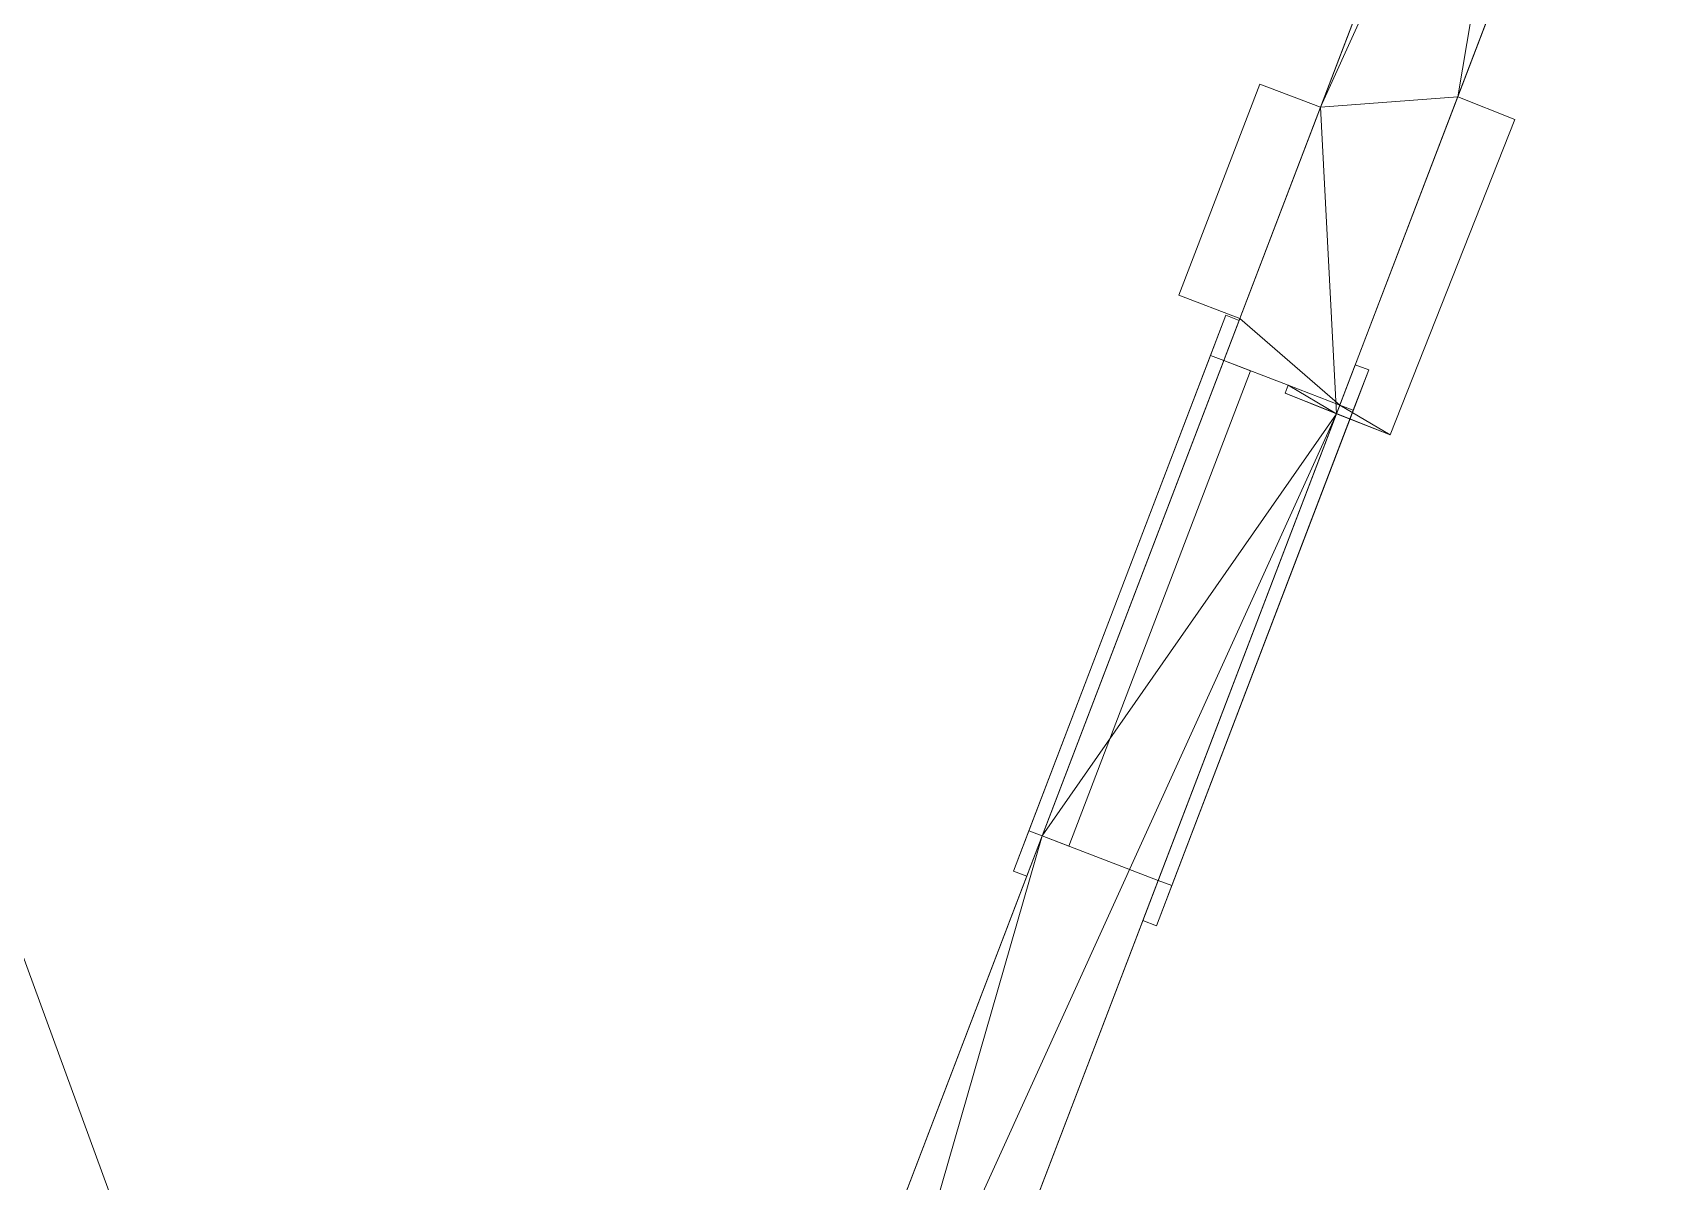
# Model space of a CAD drawing. Header units: metres. Extents: x 27.2 to 60.1, y 41.5 to 64.7.
# Drawn here: x 44.043 to 46.902, y 47.694 to 49.726 of the extents above; entities that cross this region are included whole.
import ezdxf

# ---------------------------------------------------------------- set-up
doc = ezdxf.new("R2010")
doc.units = ezdxf.units.M
for name, color, linetype, lineweight in [('A-CLNG', 13, 'Continuous', 13), ('A-COLS', 52, 'Continuous', 9), ('A-DOOR', 31, 'Continuous', 13), ('A-DOOR-FRAM', 31, 'Continuous', 9), ('A-FLOR', 192, 'Continuous', 13), ('A-ROOF', 132, 'Continuous', 13), ('A-WALL', 113, 'Continuous', 13)]:
    doc.layers.add(name, color=color, linetype=linetype, lineweight=lineweight)

# ---------------------------------------------------------------- blocks, each defined once
blk = doc.blocks.new('Single-Flush - 2100mm_900mm-388576-3D View 1')
at = {"layer": 'A-DOOR-FRAM'}
for p, q in [((-0.5262, 0.11, 2.1762), (-0.5262, 0.11)), ((-0.5262, 0.11, 2.1762), (0.5262, 0.11, 2.1762)), ((0.5262, 0.11), (0.5262, 0.11, 2.1762)), ((-0.5262, -0.11, 2.1762), (0.5262, -0.11, 2.1762)), ((-0.5262, -0.11), (-0.5262, -0.11, 2.1762)), ((0.5262, -0.11, 2.1762), (0.5262, -0.11))]:
    blk.add_line(p, q, dxfattribs=at)
at = {"layer": 'A-DOOR', "lineweight": 9, "transparency": 33554682}
mesh = blk.add_polyface(dxfattribs=at)
corners = [(0.45, 0.11, 2.1), (0.45, 0.11), (-0.45, 0.11), (-0.45, 0.11, 2.1)]
mesh.append_faces([[corners[k] for k in face] for face in [(2, 3, 0, 1)]])
mesh = blk.add_polyface(dxfattribs=at)
corners = [(-0.45, 0.0592, 2.1), (0.45, 0.0592, 2.1), (0.45, 0.11, 2.1), (-0.45, 0.11, 2.1)]
mesh.append_faces([[corners[k] for k in face] for face in [(0, 1, 2, 3)]])
mesh = blk.add_polyface(dxfattribs=at)
corners = [(-0.45, 0.0592), (-0.45, 0.0592, 2.1), (-0.45, 0.11, 2.1), (-0.45, 0.11)]
mesh.append_faces([[corners[k] for k in face] for face in [(0, 1, 2, 3)]])
mesh = blk.add_polyface(dxfattribs=at)
corners = [(0.45, 0.0592), (-0.45, 0.0592), (-0.45, 0.11), (0.45, 0.11)]
mesh.append_faces([[corners[k] for k in face] for face in [(0, 1, 2, 3)]])
mesh = blk.add_polyface(dxfattribs=at)
corners = [(0.45, 0.0592, 2.1), (0.45, 0.0592), (0.45, 0.11), (0.45, 0.11, 2.1)]
mesh.append_faces([[corners[k] for k in face] for face in [(0, 1, 2, 3)]])
mesh = blk.add_polyface(dxfattribs=at)
corners = [(0.45, 0.0592, 2.1), (-0.45, 0.0592, 2.1), (-0.45, 0.0592), (0.45, 0.0592)]
mesh.append_faces([[corners[k] for k in face] for face in [(3, 0, 1, 2)]])
at = {"layer": 'A-DOOR-FRAM', "transparency": 33554682}
mesh = blk.add_polyface(dxfattribs=at)
corners = [(-0.5262, 0.1354, 2.1762), (0.5262, 0.1354, 2.1762), (0.5262, 0.1354), (0.45, 0.1354), (0.45, 0.1354, 2.1), (-0.45, 0.1354, 2.1), (-0.45, 0.1354), (-0.5262, 0.1354)]
mesh.append_faces([[corners[k] for k in face] for face in [(4, 1, 2, 3)]], dxfattribs={"vtx0": -1})
mesh.append_faces([[corners[k] for k in face] for face in [(7, 0, 5, 6)]], dxfattribs={"vtx1": -1})
mesh.append_faces([[corners[k] for k in face] for face in [(4, 5, 0, 1)]], dxfattribs={"vtx1": -1, "vtx3": -1})
mesh = blk.add_polyface(dxfattribs=at)
corners = [(0.5262, 0.1354, 2.1762), (-0.5262, 0.1354, 2.1762), (-0.5262, 0.11, 2.1762), (0.5262, 0.11, 2.1762)]
mesh.append_faces([[corners[k] for k in face] for face in [(0, 1, 2, 3)]])
mesh = blk.add_polyface(dxfattribs=at)
corners = [(-0.5262, 0.1354), (-0.45, 0.1354), (-0.45, 0.11), (-0.5262, 0.11)]
mesh.append_faces([[corners[k] for k in face] for face in [(3, 0, 1, 2)]])
mesh = blk.add_polyface(dxfattribs=at)
corners = [(-0.5262, 0.1354, 2.1762), (-0.5262, 0.1354), (-0.5262, 0.11), (-0.5262, 0.11, 2.1762)]
mesh.append_faces([[corners[k] for k in face] for face in [(3, 0, 1, 2)]])
mesh = blk.add_polyface(dxfattribs=at)
corners = [(-0.45, 0.1354, 2.1), (0.45, 0.1354, 2.1), (0.45, 0.11, 2.1), (-0.45, 0.11, 2.1)]
mesh.append_faces([[corners[k] for k in face] for face in [(0, 1, 2, 3)]])
mesh = blk.add_polyface(dxfattribs=at)
corners = [(-0.45, 0.1354), (-0.45, 0.1354, 2.1), (-0.45, 0.11, 2.1), (-0.45, 0.11)]
mesh.append_faces([[corners[k] for k in face] for face in [(0, 1, 2, 3)]])
mesh = blk.add_polyface(dxfattribs=at)
corners = [(0.45, 0.1354), (0.5262, 0.1354), (0.5262, 0.11), (0.45, 0.11)]
mesh.append_faces([[corners[k] for k in face] for face in [(3, 0, 1, 2)]])
mesh = blk.add_polyface(dxfattribs=at)
corners = [(0.45, 0.1354, 2.1), (0.45, 0.1354), (0.45, 0.11), (0.45, 0.11, 2.1)]
mesh.append_faces([[corners[k] for k in face] for face in [(0, 1, 2, 3)]])
mesh = blk.add_polyface(dxfattribs=at)
corners = [(0.5262, 0.1354), (0.5262, 0.1354, 2.1762), (0.5262, 0.11, 2.1762), (0.5262, 0.11)]
mesh.append_faces([[corners[k] for k in face] for face in [(3, 0, 1, 2)]])
mesh = blk.add_polyface(dxfattribs=at)
corners = [(-0.5262, 0.11, 2.1762), (-0.5262, 0.11), (-0.45, 0.11), (-0.45, 0.11, 2.1), (0.45, 0.11, 2.1), (0.45, 0.11), (0.5262, 0.11), (0.5262, 0.11, 2.1762)]
mesh.append_faces([[corners[k] for k in face] for face in [(3, 0, 1, 2)]], dxfattribs={"vtx0": -1})
mesh.append_faces([[corners[k] for k in face] for face in [(6, 7, 4, 5)]], dxfattribs={"vtx1": -1})
mesh.append_faces([[corners[k] for k in face] for face in [(3, 4, 7, 0)]], dxfattribs={"vtx1": -1, "vtx3": -1})
mesh = blk.add_polyface(dxfattribs=at)
corners = [(0.5262, -0.11, 2.1762), (0.5262, -0.11), (0.45, -0.11), (0.45, -0.11, 2.1), (-0.45, -0.11, 2.1), (-0.45, -0.11), (-0.5262, -0.11), (-0.5262, -0.11, 2.1762)]
mesh.append_faces([[corners[k] for k in face] for face in [(3, 0, 1, 2)]], dxfattribs={"vtx0": -1})
mesh.append_faces([[corners[k] for k in face] for face in [(6, 7, 4, 5)]], dxfattribs={"vtx1": -1})
mesh.append_faces([[corners[k] for k in face] for face in [(3, 4, 7, 0)]], dxfattribs={"vtx1": -1, "vtx3": -1})
mesh = blk.add_polyface(dxfattribs=at)
corners = [(-0.5262, -0.1354, 2.1762), (0.5262, -0.1354, 2.1762), (0.5262, -0.11, 2.1762), (-0.5262, -0.11, 2.1762)]
mesh.append_faces([[corners[k] for k in face] for face in [(0, 1, 2, 3)]])
mesh = blk.add_polyface(dxfattribs=at)
corners = [(-0.5262, -0.1354), (-0.5262, -0.1354, 2.1762), (-0.5262, -0.11, 2.1762), (-0.5262, -0.11)]
mesh.append_faces([[corners[k] for k in face] for face in [(3, 0, 1, 2)]])
mesh = blk.add_polyface(dxfattribs=at)
corners = [(-0.45, -0.1354), (-0.5262, -0.1354), (-0.5262, -0.11), (-0.45, -0.11)]
mesh.append_faces([[corners[k] for k in face] for face in [(3, 0, 1, 2)]])
mesh = blk.add_polyface(dxfattribs=at)
corners = [(-0.45, -0.1354, 2.1), (-0.45, -0.1354), (-0.45, -0.11), (-0.45, -0.11, 2.1)]
mesh.append_faces([[corners[k] for k in face] for face in [(0, 1, 2, 3)]])
mesh = blk.add_polyface(dxfattribs=at)
corners = [(0.45, -0.1354, 2.1), (-0.45, -0.1354, 2.1), (-0.45, -0.11, 2.1), (0.45, -0.11, 2.1)]
mesh.append_faces([[corners[k] for k in face] for face in [(0, 1, 2, 3)]])
mesh = blk.add_polyface(dxfattribs=at)
corners = [(0.45, -0.1354), (0.45, -0.1354, 2.1), (0.45, -0.11, 2.1), (0.45, -0.11)]
mesh.append_faces([[corners[k] for k in face] for face in [(0, 1, 2, 3)]])
mesh = blk.add_polyface(dxfattribs=at)
corners = [(0.5262, -0.1354), (0.45, -0.1354), (0.45, -0.11), (0.5262, -0.11)]
mesh.append_faces([[corners[k] for k in face] for face in [(3, 0, 1, 2)]])
mesh = blk.add_polyface(dxfattribs=at)
corners = [(0.5262, -0.1354, 2.1762), (0.5262, -0.1354), (0.5262, -0.11), (0.5262, -0.11, 2.1762)]
mesh.append_faces([[corners[k] for k in face] for face in [(3, 0, 1, 2)]])
mesh = blk.add_polyface(dxfattribs=at)
corners = [(0.5262, -0.1354, 2.1762), (-0.5262, -0.1354, 2.1762), (-0.5262, -0.1354), (-0.45, -0.1354), (-0.45, -0.1354, 2.1), (0.45, -0.1354, 2.1), (0.45, -0.1354), (0.5262, -0.1354)]
mesh.append_faces([[corners[k] for k in face] for face in [(4, 1, 2, 3)]], dxfattribs={"vtx0": -1})
mesh.append_faces([[corners[k] for k in face] for face in [(7, 0, 5, 6)]], dxfattribs={"vtx1": -1})
mesh.append_faces([[corners[k] for k in face] for face in [(4, 5, 0, 1)]], dxfattribs={"vtx1": -1, "vtx3": -1})

msp = doc.modelspace()

# ---------------------------------------------------------------- block references
at = {"layer": 'A-DOOR', "lineweight": 18, "transparency": 33554682, "rotation": 69.08527981637785}
msp.add_blockref('Single-Flush - 2100mm_900mm-388576-3D View 1', (46.0925, 48.6862, -1), dxfattribs=at)

# ---------------------------------------------------------------- meshes
at = {"layer": 'A-CLNG', "lineweight": 18, "transparency": 33554682}
mesh = msp.add_polyface(dxfattribs=at)
corners = [(43.6382, 51.7785, 1.7072), (43.1462, 50.4995, 1.7072), (36.8382, 52.9259, 1.7072), (38.3541, 56.8927, 1.7072), (33.6389, 58.7083, 1.7072), (31.6663, 53.5856, 1.7072), (40.9291, 50.0226, 1.7072), (40.0144, 47.6446, 1.7072), (44.8678, 45.7898, 1.7072), (46.7056, 50.5986, 1.7072)]
mesh.append_faces([[corners[k] for k in face] for face in [(6, 1, 2, 5)]], dxfattribs={"vtx0": -1, "vtx2": -1})
mesh.append_faces([[corners[k] for k in face] for face in [(7, 8, 1, 6)]], dxfattribs={"vtx1": -1, "vtx2": -1})
mesh.append_faces([[corners[k] for k in face] for face in [(9, 0, 1, 8)]], dxfattribs={"vtx2": -1})
mesh.append_faces([[corners[k] for k in face] for face in [(2, 3, 4, 5)]], dxfattribs={"vtx3": -1})
mesh = msp.add_polyface(dxfattribs=at)
corners = [(43.6382, 51.7785, 1.65), (46.7056, 50.5986, 1.65), (44.8678, 45.7898, 1.65), (40.0144, 47.6446, 1.65), (40.9291, 50.0226, 1.65), (31.6663, 53.5856, 1.65), (33.6389, 58.7083, 1.65), (38.3541, 56.8927, 1.65), (36.8382, 52.9259, 1.65), (43.1462, 50.4995, 1.65)]
mesh.append_faces([[corners[k] for k in face] for face in [(9, 2, 3, 4)]], dxfattribs={"vtx0": -1, "vtx3": -1})
mesh.append_faces([[corners[k] for k in face] for face in [(1, 2, 9, 0)]], dxfattribs={"vtx1": -1})
mesh.append_faces([[corners[k] for k in face] for face in [(8, 9, 4, 5)]], dxfattribs={"vtx1": -1, "vtx3": -1})
mesh.append_faces([[corners[k] for k in face] for face in [(6, 7, 8, 5)]], dxfattribs={"vtx2": -1})
mesh = msp.add_polyface(dxfattribs=at)
corners = [(46.9829, 45.102, 1.4372), (51.1513, 55.9272, 1.4372), (49.2563, 56.6569, 1.4372), (45.1094, 45.8055, 1.4372)]
mesh.append_faces([[corners[k] for k in face] for face in [(2, 3, 0, 1)]])
mesh = msp.add_polyface(dxfattribs=at)
corners = [(46.9829, 45.102, 1.38), (45.1094, 45.8055, 1.38), (49.2563, 56.6569, 1.38), (51.1513, 55.9272, 1.38)]
mesh.append_faces([[corners[k] for k in face] for face in [(2, 3, 0, 1)]])
mesh = msp.add_polyface(dxfattribs=at)
corners = [(45.1094, 45.8055, 1.4372), (49.2563, 56.6569, 1.4372), (49.2563, 56.6569, 1.38), (45.1094, 45.8055, 1.38)]
mesh.append_faces([[corners[k] for k in face] for face in [(3, 0, 1, 2)]])
mesh = msp.add_polyface(dxfattribs=at)
corners = [(46.7056, 50.5986, 1.7072), (44.8678, 45.7898, 1.7072), (44.8678, 45.7898, 1.65), (46.7056, 50.5986, 1.65)]
mesh.append_faces([[corners[k] for k in face] for face in [(0, 1, 2, 3)]])
at = {"layer": 'A-COLS', "transparency": 33554682}
mesh = msp.add_polyface(dxfattribs=at)
corners = [(46.0711, 49.2615, -1), (46.2144, 49.635, -1), (46.3216, 49.5938, -1), (46.1788, 49.2202, -1)]
mesh.append_faces([[corners[k] for k in face] for face in [(2, 3, 0, 1)]])
mesh = msp.add_polyface(dxfattribs=at)
corners = [(46.2144, 49.635, -1), (46.0711, 49.2615, -1), (46.0711, 49.2615, 1.4), (46.2144, 49.635, 1.4)]
mesh.append_faces([[corners[k] for k in face] for face in [(2, 3, 0, 1)]])
mesh = msp.add_polyface(dxfattribs=at)
corners = [(46.2144, 49.635, 1.4), (46.0711, 49.2615, 1.4), (46.1788, 49.2202, 1.4), (46.3216, 49.5938, 1.4)]
mesh.append_faces([[corners[k] for k in face] for face in [(3, 0, 1, 2)]])
mesh = msp.add_polyface(dxfattribs=at)
corners = [(46.2144, 49.635, -1), (46.2144, 49.635, 1.4), (46.3216, 49.5938, 1.4), (46.3216, 49.5938, -1)]
mesh.append_faces([[corners[k] for k in face] for face in [(1, 2, 3, 0)]])
mesh = msp.add_polyface(dxfattribs=at)
corners = [(46.4449, 49.0145, -1), (46.2589, 49.088, -1), (46.2645, 49.1022, -1), (46.3559, 49.0673, -1), (46.5642, 49.6125, -1), (46.6653, 49.5725, -1)]
mesh.append_faces([[corners[k] for k in face] for face in [(1, 2, 3, 0)]], dxfattribs={"vtx2": -1})
mesh.append_faces([[corners[k] for k in face] for face in [(3, 4, 5, 0)]], dxfattribs={"vtx3": -1})
mesh = msp.add_polyface(dxfattribs=at)
corners = [(46.4449, 49.0145, 1.4), (46.6653, 49.5725, 1.4), (46.5642, 49.6125, 1.4), (46.35, 49.052, 1.4)]
mesh.append_faces([[corners[k] for k in face] for face in [(3, 0, 1, 2)]])
mesh = msp.add_polyface(dxfattribs=at)
corners = [(46.3559, 49.0673, -1), (46.3559, 49.0673, 1.1), (46.35, 49.052, 1.1), (46.35, 49.052, 1.4), (46.5642, 49.6125, 1.4), (46.5642, 49.6125, -1)]
mesh.append_faces([[corners[k] for k in face] for face in [(1, 4, 5, 0)]], dxfattribs={"vtx0": -1})
mesh.append_faces([[corners[k] for k in face] for face in [(2, 3, 1)]], dxfattribs={"vtx1": -1})
mesh.append_faces([[corners[k] for k in face] for face in [(3, 4, 1)]], dxfattribs={"vtx1": -1, "vtx2": -1})
mesh = msp.add_polyface(dxfattribs=at)
corners = [(46.6653, 49.5725, 1.4), (46.6653, 49.5725, -1), (46.5642, 49.6125, -1), (46.5642, 49.6125, 1.4)]
mesh.append_faces([[corners[k] for k in face] for face in [(3, 0, 1, 2)]])
mesh = msp.add_polyface(dxfattribs=at)
corners = [(46.1788, 49.2202, -1), (46.3216, 49.5938, -1), (46.3216, 49.5938, 1.4), (46.1788, 49.2202, 1.4)]
mesh.append_faces([[corners[k] for k in face] for face in [(1, 2, 3, 0)]])
mesh = msp.add_polyface(dxfattribs=at)
corners = [(46.4449, 49.0145, 1.4), (46.4449, 49.0145, -1), (46.6653, 49.5725, -1), (46.6653, 49.5725, 1.4)]
mesh.append_faces([[corners[k] for k in face] for face in [(3, 0, 1, 2)]])
mesh = msp.add_polyface(dxfattribs=at)
corners = [(46.0711, 49.2615, 1.4), (46.0711, 49.2615, -1), (46.1788, 49.2202, -1), (46.1788, 49.2202, 1.4)]
mesh.append_faces([[corners[k] for k in face] for face in [(2, 3, 0, 1)]])
mesh = msp.add_polyface(dxfattribs=at)
corners = [(46.2645, 49.1022, -1), (46.2589, 49.088, -1), (46.2589, 49.088, 1.1), (46.2645, 49.1022, 1.1)]
mesh.append_faces([[corners[k] for k in face] for face in [(2, 3, 0, 1)]])
mesh = msp.add_polyface(dxfattribs=at)
corners = [(46.35, 49.052, 1.1), (46.3559, 49.0673, 1.1), (46.2645, 49.1022, 1.1), (46.2589, 49.088, 1.1)]
mesh.append_faces([[corners[k] for k in face] for face in [(1, 2, 3, 0)]])
mesh = msp.add_polyface(dxfattribs=at)
corners = [(46.3559, 49.0673, 1.1), (46.3559, 49.0673, -1), (46.2645, 49.1022, -1), (46.2645, 49.1022, 1.1)]
mesh.append_faces([[corners[k] for k in face] for face in [(2, 3, 0, 1)]])
mesh = msp.add_polyface(dxfattribs=at)
corners = [(46.2589, 49.088, -1), (46.4449, 49.0145, -1), (46.4449, 49.0145, 1.4), (46.35, 49.052, 1.4), (46.35, 49.052, 1.1), (46.2589, 49.088, 1.1)]
mesh.append_faces([[corners[k] for k in face] for face in [(0, 4, 5)]], dxfattribs={"vtx0": -1})
mesh.append_faces([[corners[k] for k in face] for face in [(4, 0, 1)]], dxfattribs={"vtx0": -1, "vtx2": -1})
mesh.append_faces([[corners[k] for k in face] for face in [(2, 3, 4, 1)]], dxfattribs={"vtx2": -1})
at = {"layer": 'A-FLOR', "lineweight": 18, "transparency": 33554682}
mesh = msp.add_polyface(dxfattribs=at)
corners = [(59.9689, 52.7515, -0.95), (55.7742, 41.5806, -0.95), (30.6362, 51.0199, -0.95), (32.0423, 54.7646, -0.95), (30.3759, 55.3904, -0.95), (30.9279, 56.7992, -0.95), (27.3525, 58.1999, -0.95), (29.8423, 64.5553, -0.95), (31.7114, 63.841, -0.95), (31.6133, 63.5878, -0.95)]
mesh.append_faces([[corners[k] for k in face] for face in [(9, 6, 7, 8)]], dxfattribs={"vtx0": -1})
mesh.append_faces([[corners[k] for k in face] for face in [(5, 6, 9)]], dxfattribs={"vtx1": -1, "vtx2": -1})
mesh.append_faces([[corners[k] for k in face] for face in [(9, 0, 3, 5)]], dxfattribs={"vtx1": -1, "vtx2": -1, "vtx3": -1})
mesh.append_faces([[corners[k] for k in face] for face in [(1, 2, 3, 0), (3, 4, 5)]], dxfattribs={"vtx2": -1})
mesh = msp.add_polyface(dxfattribs=at)
corners = [(59.9689, 52.7515, -0.9), (31.6133, 63.5878, -0.9), (31.7114, 63.841, -0.9), (29.8423, 64.5553, -0.9), (27.3525, 58.1999, -0.9), (30.9279, 56.7992, -0.9), (30.3759, 55.3904, -0.9), (32.0423, 54.7646, -0.9), (30.6362, 51.0199, -0.9), (55.7742, 41.5806, -0.9)]
mesh.append_faces([[corners[k] for k in face] for face in [(3, 1, 2)]], dxfattribs={"vtx0": -1})
mesh.append_faces([[corners[k] for k in face] for face in [(1, 5, 7, 0)]], dxfattribs={"vtx0": -1, "vtx1": -1, "vtx2": -1})
mesh.append_faces([[corners[k] for k in face] for face in [(1, 3, 4, 5)]], dxfattribs={"vtx0": -1, "vtx3": -1})
mesh.append_faces([[corners[k] for k in face] for face in [(6, 7, 5)]], dxfattribs={"vtx1": -1})
mesh.append_faces([[corners[k] for k in face] for face in [(7, 8, 9, 0)]], dxfattribs={"vtx3": -1})
mesh = msp.add_polyface(dxfattribs=at)
corners = [(30.6362, 51.0199, -0.95), (55.7742, 41.5806, -0.95), (55.7742, 41.5806, -0.9), (30.6362, 51.0199, -0.9)]
mesh.append_faces([[corners[k] for k in face] for face in [(0, 1, 2, 3)]])
at = {"layer": 'A-ROOF', "lineweight": 18, "transparency": 33554682}
mesh = msp.add_polyface(dxfattribs=at)
corners = [(55.6558, 41.4984, 2.17), (30.6913, 50.9674, 2.17), (35.0472, 62.2797, 2.17), (60.0398, 52.8835, 2.17)]
mesh.append_faces([[corners[k] for k in face] for face in [(0, 1, 2, 3)]])
mesh = msp.add_polyface(dxfattribs=at)
corners = [(30.6913, 50.9674, 2.27), (55.6558, 41.4984, 2.27), (60.0398, 52.8835, 2.27), (35.0472, 62.2797, 2.27)]
mesh.append_faces([[corners[k] for k in face] for face in [(3, 0, 1, 2)]])
mesh = msp.add_polyface(dxfattribs=at)
corners = [(55.6558, 41.4984, 2.17), (55.6558, 41.4984, 2.27), (30.6913, 50.9674, 2.27), (30.6913, 50.9674, 2.17)]
mesh.append_faces([[corners[k] for k in face] for face in [(1, 2, 3, 0)]])
at = {"layer": 'A-WALL', "lineweight": 18, "transparency": 33554682}
mesh = msp.add_polyface(dxfattribs=at)
corners = [(49.0875, 56.8315, -1), (47.7824, 53.4164, -1), (47.6396, 53.0428, -1), (46.7509, 50.7172, -1), (46.7056, 50.5986, -1), (46.3216, 49.5938, -1), (46.1788, 49.2202, -1), (46.1504, 49.1459, -1), (46.1504, 49.1459, 1.1), (45.8291, 48.3051, 1.1), (45.8291, 48.3051, -1), (44.7946, 45.5981, -1), (44.7946, 45.5981, -0.95), (44.8678, 45.7898, -0.95), (44.8678, 45.7898, 1.4), (46.1788, 49.2202, 1.4), (46.3216, 49.5938, 1.4), (47.6396, 53.0428, 1.4), (47.7824, 53.4164, 1.4), (49.0875, 56.8315, 1.4)]
mesh.append_faces([[corners[k] for k in face] for face in [(8, 6, 7)]], dxfattribs={"vtx0": -1})
mesh.append_faces([[corners[k] for k in face] for face in [(17, 3, 16), (3, 17, 2)]], dxfattribs={"vtx0": -1, "vtx1": -1})
mesh.append_faces([[corners[k] for k in face] for face in [(5, 8, 16)]], dxfattribs={"vtx0": -1, "vtx1": -1, "vtx2": -1})
mesh.append_faces([[corners[k] for k in face] for face in [(16, 3, 4), (13, 10, 11), (15, 8, 9), (9, 14, 15), (8, 5, 6)]], dxfattribs={"vtx0": -1, "vtx2": -1})
mesh.append_faces([[corners[k] for k in face] for face in [(0, 1, 18, 19)]], dxfattribs={"vtx1": -1})
mesh.append_faces([[corners[k] for k in face] for face in [(4, 5, 16), (15, 16, 8)]], dxfattribs={"vtx1": -1, "vtx2": -1})
mesh.append_faces([[corners[k] for k in face] for face in [(1, 2, 17, 18), (13, 14, 9, 10)]], dxfattribs={"vtx1": -1, "vtx3": -1})
mesh.append_faces([[corners[k] for k in face] for face in [(11, 12, 13)]], dxfattribs={"vtx2": -1})
mesh = msp.add_polyface(dxfattribs=at)
corners = [(46.0346, 48.2266, -1), (45.1094, 45.8055, -1), (45.0006, 45.5208, -1), (44.7946, 45.5981, -1), (45.8291, 48.3051, -1), (49.2934, 56.7541, -1), (48.0211, 53.4248, -1), (47.8069, 52.8643, -1), (46.5642, 49.6125, -1), (46.3559, 49.0673, -1), (46.2645, 49.1022, -1), (46.1504, 49.1459, -1), (46.1788, 49.2202, -1), (46.3216, 49.5938, -1), (46.7056, 50.5986, -1), (46.7509, 50.7172, -1), (47.6396, 53.0428, -1), (47.7824, 53.4164, -1), (49.0875, 56.8315, -1)]
mesh.append_faces([[corners[k] for k in face] for face in [(1, 4, 0), (6, 18, 5)]], dxfattribs={"vtx0": -1})
mesh.append_faces([[corners[k] for k in face] for face in [(9, 12, 13, 8), (16, 6, 7, 15), (15, 7, 8)]], dxfattribs={"vtx0": -1, "vtx2": -1})
mesh.append_faces([[corners[k] for k in face] for face in [(6, 16, 17, 18), (8, 13, 14, 15)]], dxfattribs={"vtx0": -1, "vtx3": -1})
mesh.append_faces([[corners[k] for k in face] for face in [(3, 4, 1, 2)]], dxfattribs={"vtx1": -1})
mesh.append_faces([[corners[k] for k in face] for face in [(10, 11, 12, 9)]], dxfattribs={"vtx2": -1})
mesh = msp.add_polyface(dxfattribs=at)
corners = [(49.0875, 56.8315, 1.4), (47.7824, 53.4164, 1.4), (47.6396, 53.0428, 1.4), (46.3216, 49.5938, 1.4), (46.1788, 49.2202, 1.4), (44.8678, 45.7898, 1.4), (45.0733, 45.7112, 1.4), (46.35, 49.052, 1.4), (46.5642, 49.6125, 1.4), (47.8069, 52.8643, 1.4), (48.0211, 53.4248, 1.4), (49.2934, 56.7541, 1.4)]
mesh.append_faces([[corners[k] for k in face] for face in [(7, 5, 6)]], dxfattribs={"vtx0": -1})
mesh.append_faces([[corners[k] for k in face] for face in [(7, 3, 4, 5), (10, 0, 1, 2), (3, 7, 8, 9)]], dxfattribs={"vtx0": -1, "vtx3": -1})
mesh.append_faces([[corners[k] for k in face] for face in [(2, 3, 9, 10)]], dxfattribs={"vtx1": -1, "vtx3": -1})
mesh.append_faces([[corners[k] for k in face] for face in [(10, 11, 0)]], dxfattribs={"vtx2": -1})
mesh = msp.add_polyface(dxfattribs=at)
corners = [(46.3559, 49.0673, 1.1), (46.3559, 49.0673, -1), (46.5642, 49.6125, -1), (47.8069, 52.8643, -1), (48.0211, 53.4248, -1), (49.2934, 56.7541, -1), (49.2934, 56.7541, -0.95), (49.2934, 56.7541, 1.4), (48.0211, 53.4248, 1.4), (47.8069, 52.8643, 1.4), (46.5642, 49.6125, 1.4), (46.35, 49.052, 1.4), (45.0733, 45.7112, 1.4), (45.0733, 45.7112, -0.95), (45.0008, 45.5214, -0.95), (45.0006, 45.5208, -0.95), (45.0006, 45.5208, -1), (45.1094, 45.8055, -1), (46.0346, 48.2266, -1), (46.0346, 48.2266, 1.1), (46.35, 49.052, 1.1)]
mesh.append_faces([[corners[k] for k in face] for face in [(19, 17, 18), (6, 4, 5)]], dxfattribs={"vtx0": -1})
mesh.append_faces([[corners[k] for k in face] for face in [(17, 13, 16), (13, 17, 12)]], dxfattribs={"vtx0": -1, "vtx1": -1})
mesh.append_faces([[corners[k] for k in face] for face in [(12, 17, 19)]], dxfattribs={"vtx0": -1, "vtx1": -1, "vtx2": -1})
mesh.append_faces([[corners[k] for k in face] for face in [(16, 13, 14), (11, 20, 0), (19, 11, 12), (9, 3, 4, 8), (0, 10, 11)]], dxfattribs={"vtx0": -1, "vtx2": -1})
mesh.append_faces([[corners[k] for k in face] for face in [(15, 16, 14)]], dxfattribs={"vtx1": -1})
mesh.append_faces([[corners[k] for k in face] for face in [(19, 20, 11)]], dxfattribs={"vtx1": -1, "vtx2": -1})
mesh.append_faces([[corners[k] for k in face] for face in [(2, 3, 9, 10)]], dxfattribs={"vtx1": -1, "vtx3": -1})
mesh.append_faces([[corners[k] for k in face] for face in [(0, 1, 2, 10), (6, 7, 8, 4)]], dxfattribs={"vtx2": -1, "vtx3": -1})
mesh = msp.add_polyface(dxfattribs=at)
corners = [(35.5792, 49.122, -0.95), (35.6454, 49.3142, -0.95), (39.9917, 47.6532, -0.95), (40.0144, 47.6446, -0.95), (40.3653, 47.5104, -0.95), (44.8678, 45.7898, -0.95), (45.0733, 45.7112, -0.95), (45.0008, 45.5214, -0.95), (44.7953, 45.6, -0.95)]
mesh.append_faces([[corners[k] for k in face] for face in [(4, 8, 0, 3), (5, 7, 8, 4)]], dxfattribs={"vtx0": -1, "vtx2": -1})
mesh.append_faces([[corners[k] for k in face] for face in [(2, 3, 0, 1)]], dxfattribs={"vtx1": -1})
mesh.append_faces([[corners[k] for k in face] for face in [(5, 6, 7)]], dxfattribs={"vtx2": -1})
mesh = msp.add_polyface(dxfattribs=at)
corners = [(35.6454, 49.3142, 2.52), (35.5792, 49.122, 2.52), (45.0008, 45.5214, 2.52), (45.0733, 45.7112, 2.52)]
mesh.append_faces([[corners[k] for k in face] for face in [(1, 2, 3, 0)]])
mesh = msp.add_polyface(dxfattribs=at)
corners = [(35.6454, 49.3142, -0.95), (35.6454, 49.3142, 1.65), (35.6454, 49.3142, 2.52), (45.0733, 45.7112, 2.52), (45.0733, 45.7112, 1.4), (45.0733, 45.7112, -0.95), (44.8678, 45.7898, -0.95), (40.3653, 47.5104, -0.95), (40.0144, 47.6446, -0.95), (39.9917, 47.6532, -0.95), (42.1301, 46.836, 1.4016), (42.1301, 46.836, -0.9), (43.9064, 46.1572, -0.9), (43.9064, 46.1572, 1.4016), (36.9839, 48.8027, 1.3), (36.9839, 48.8027, 0.2), (38.6653, 48.1601, 0.2), (38.6653, 48.1601, 1.3)]
mesh.append_faces([[corners[k] for k in face] for face in [(13, 6, 12), (3, 10, 2), (0, 15, 9), (16, 9, 15), (14, 2, 17), (8, 17, 7)]], dxfattribs={"vtx0": -1, "vtx1": -1})
mesh.append_faces([[corners[k] for k in face] for face in [(13, 4, 6), (7, 17, 10), (17, 2, 10)]], dxfattribs={"vtx0": -1, "vtx1": -1, "vtx2": -1})
mesh.append_faces([[corners[k] for k in face] for face in [(11, 6, 7), (6, 11, 12), (16, 8, 9), (15, 0, 1, 14), (14, 1, 2)]], dxfattribs={"vtx0": -1, "vtx2": -1})
mesh.append_faces([[corners[k] for k in face] for face in [(3, 4, 13), (10, 11, 7), (13, 10, 3), (16, 17, 8)]], dxfattribs={"vtx1": -1, "vtx2": -1})
mesh.append_faces([[corners[k] for k in face] for face in [(4, 5, 6)]], dxfattribs={"vtx2": -1})
mesh = msp.add_polyface(dxfattribs=at)
corners = [(45.8291, 48.3051, 1.1), (46.1504, 49.1459, 1.1), (46.2645, 49.1022, 1.1), (46.3559, 49.0673, 1.1), (46.35, 49.052, 1.1), (46.0346, 48.2266, 1.1)]
mesh.append_faces([[corners[k] for k in face] for face in [(3, 4, 2)]], dxfattribs={"vtx1": -1})
mesh.append_faces([[corners[k] for k in face] for face in [(4, 5, 0)]], dxfattribs={"vtx2": -1})
mesh.append_faces([[corners[k] for k in face] for face in [(0, 1, 2, 4)]], dxfattribs={"vtx2": -1, "vtx3": -1})
mesh = msp.add_polyface(dxfattribs=at)
corners = [(46.1504, 49.1459, 1.1), (46.1504, 49.1459, -1), (46.2645, 49.1022, -1), (46.3559, 49.0673, -1), (46.3559, 49.0673, 1.1), (46.2645, 49.1022, 1.1)]
mesh.append_faces([[corners[k] for k in face] for face in [(4, 5, 2, 3)]], dxfattribs={"vtx1": -1})
mesh.append_faces([[corners[k] for k in face] for face in [(0, 1, 2, 5)]], dxfattribs={"vtx2": -1})
mesh = msp.add_polyface(dxfattribs=at)
corners = [(35.5792, 49.122, 2.52), (35.5792, 49.122, -0.95), (44.7953, 45.6, -0.95), (45.0008, 45.5214, -0.95), (45.0008, 45.5214, 2.52), (42.0576, 46.6462, -0.9), (42.0576, 46.6462, 1.4016), (43.8339, 45.9674, 1.4016), (43.8339, 45.9674, -0.9), (36.9114, 48.6129, 0.2), (36.9114, 48.6129, 1.3), (38.5928, 47.9703, 1.3), (38.5928, 47.9703, 0.2)]
mesh.append_faces([[corners[k] for k in face] for face in [(7, 4, 6), (2, 5, 1)]], dxfattribs={"vtx0": -1, "vtx1": -1})
mesh.append_faces([[corners[k] for k in face] for face in [(12, 1, 5), (0, 11, 6)]], dxfattribs={"vtx0": -1, "vtx1": -1, "vtx2": -1})
mesh.append_faces([[corners[k] for k in face] for face in [(1, 12, 9), (1, 9, 10, 0), (0, 10, 11), (6, 11, 12, 5), (2, 8, 5), (7, 2, 3), (6, 4, 0)]], dxfattribs={"vtx0": -1, "vtx2": -1})
mesh.append_faces([[corners[k] for k in face] for face in [(7, 8, 2), (3, 4, 7)]], dxfattribs={"vtx1": -1, "vtx2": -1})
mesh = msp.add_polyface(dxfattribs=at)
corners = [(45.8291, 48.3051, -1), (45.8291, 48.3051, 1.1), (46.0346, 48.2266, 1.1), (46.0346, 48.2266, -1)]
mesh.append_faces([[corners[k] for k in face] for face in [(0, 1, 2, 3)]])

doc.saveas('drawing.dxf')
